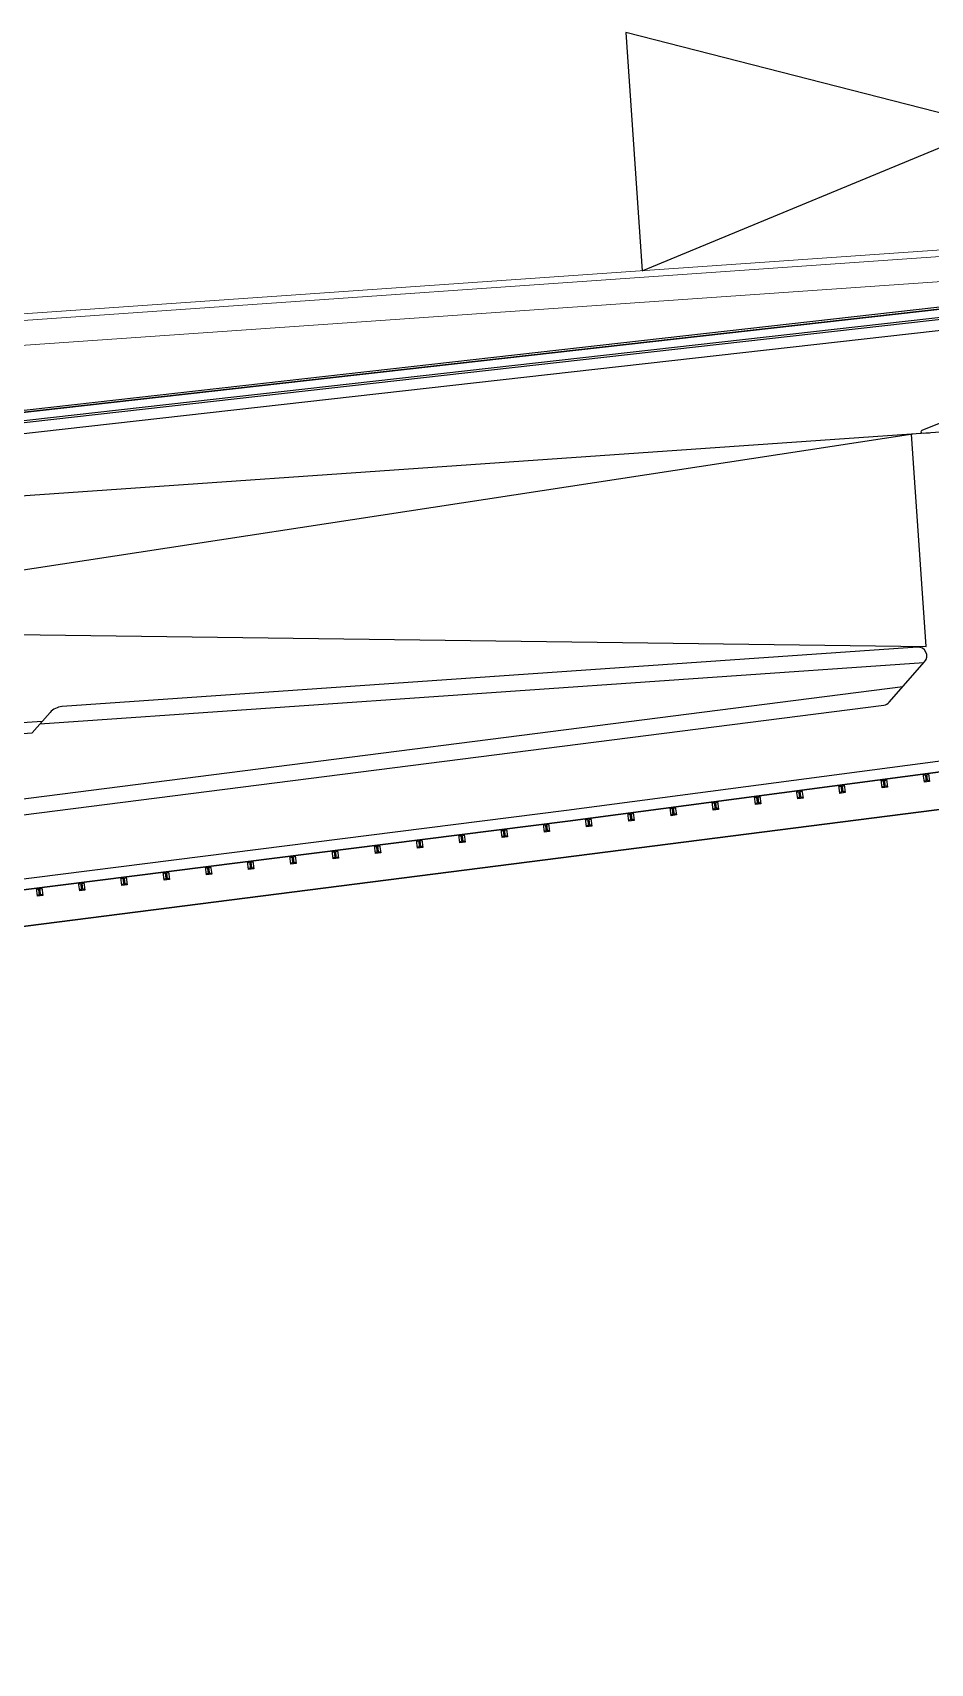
# Model space of a CAD drawing. Header units: millimetres. Extents: x 50357 to 985146, y 723188 to 1803594.
# Drawn here: x 829730.07 to 829755.37, y 817883.95 to 817929.91 of the extents above; entities that cross this region are included whole.
import ezdxf

# ---------------------------------------------------------------- set-up
doc = ezdxf.new("R2010")
doc.units = ezdxf.units.MM
doc.header["$LTSCALE"] = 3
doc.header["$MEASUREMENT"] = 0
for name, color, linetype in [('LWK-GA_WALL', 8, 'Continuous'), ('LWK-MA_PAVING BANDING', 8, 'Continuous'), ('LWK-PROMENADE BALLUSTRADE', 8, 'Continuous'), ('UAJ-00XREF', 7, 'Continuous'), ('UAJ-90.5LAND', 8, 'Continuous')]:
    doc.layers.add(name, color=color, linetype=linetype)
doc.layers.add('UAJ-08META', color=8, linetype='Continuous', lineweight=9)
pattern_1 = [(315, (-2836.0025, 3466.4423), (1.767767, 1.767767), []), (45, (-2836.0025, 3466.4423), (-1.767767, 1.767767), [])]

# ---------------------------------------------------------------- blocks, each defined once
blk = doc.blocks.new('PROMENADE BALLUSTRADE')
at = {"layer": 'LWK-PROMENADE BALLUSTRADE'}
h = blk.add_hatch(dxfattribs=at)
h.set_pattern_fill('_USER', color=8, scale=2.5, angle=-45, double=1, pattern_type=0)
h.set_pattern_definition(pattern_1)
edge = h.paths.add_edge_path()
edge.add_line((-17, 43), (-17, 187))
edge.add_arc((-8, 187), 9, 90, 180, ccw=False)
edge.add_line((-8, 196), (-8, 190))
edge.add_arc((-8, 187), 3, 90, 180)
edge.add_line((-11, 187), (-11, 43))
edge.add_arc((-8, 43), 3, 180, 270)
edge.add_line((-8, 40), (-8, 34))
edge.add_arc((-8, 43), 9, 180, 270, ccw=False)
h = blk.add_hatch(dxfattribs=at)
h.set_pattern_fill('_USER', color=8, scale=2.5, angle=-45, double=1, pattern_type=0)
h.set_pattern_definition(pattern_1)
edge = h.paths.add_edge_path()
edge.add_line((17, 43), (17, 187))
edge.add_arc((8, 187), 9, 0, 90)
edge.add_line((8, 196), (8, 190))
edge.add_arc((8, 187), 3, 0, 90, ccw=False)
edge.add_line((11, 187), (11, 43))
edge.add_arc((8, 43), 3, -90, 0, ccw=False)
edge.add_line((8, 40), (8, 34))
edge.add_arc((8, 43), 9, -90, 0)
blk.add_lwpolyline([(75, 230), (75, 0), (-75, 0), (-75, 230)], close=True, dxfattribs=at)
at = {"layer": 'LWK-PROMENADE BALLUSTRADE', "color": 8}
for points in [[(-32.5, 205), (-67.5, 205)], [(-32.5, 25), (-67.5, 25)], [(-50, 187.5), (-50, 222.5)], [(-50, 7.5), (-50, 42.5)], [(67.5, 205), (32.5, 205)], [(67.5, 25), (32.5, 25)], [(50, 187.5), (50, 222.5)], [(50, 7.5), (50, 42.5)]]:
    blk.add_lwpolyline(points, dxfattribs=at)
at = {"layer": 'LWK-PROMENADE BALLUSTRADE'}
for points in [[(-5, 43, -1), (-11, 43), (-11, 187, -1), (-5, 187)], [(11, 187, 1), (5, 187), (5, 43, 1), (11, 43)]]:
    blk.add_lwpolyline(points, format="xyb", close=True, dxfattribs=at)
at = {"layer": 'LWK-PROMENADE BALLUSTRADE', "color": 8}
for centre in [(-50, 205), (-50, 25), (50, 205), (50, 25)]:
    blk.add_circle(centre, 12.5, dxfattribs=at)
blk = doc.blocks.new('3A35X-MAGP-P-LD-00-0')
at = {"layer": 'LWK-GA_WALL', "lineweight": 30, "ltscale": 0.5}
blk.add_line((834552316, 817918426), (834575926, 817921450), dxfattribs=at)
at = {"layer": 'LWK-GA_WALL', "ltscale": 0.5, "elevation": 4047}
blk.add_lwpolyline([(834647011, 817931894), (834636163, 817930508), (834621889, 817928712), (834608683, 817926959), (834590467, 817924721), (834569539, 817921947), (834552150, 817919745), (834551322, 817919445), (834529685, 817911079), (834518657, 817906847), (834506366, 817902183), (834496343, 817898357), (834485453, 817894209), (834473244, 817889480), (834460256, 817884558), (834451189, 817881116), (834434617, 817874777)], dxfattribs=at)
at = {"layer": 'LWK-GA_WALL', "lineweight": 30, "ltscale": 0.5, "elevation": 4047}
blk.add_lwpolyline([(834647049, 817931596), (834636200, 817930210), (834621928, 817928414), (834608721, 817926661), (834590505, 817924424), (834569578, 817921650), (834552220, 817919452), (834551427, 817919164), (834529793, 817910799), (834518764, 817906567), (834506473, 817901903), (834496450, 817898077), (834485560, 817893929), (834473351, 817889200), (834460362, 817884277), (834451296, 817880835), (834434724, 817874497)], dxfattribs=at)
at = {"layer": 'LWK-GA_WALL', "lineweight": 30, "ltscale": 0.5}
blk.add_lwpolyline([(834651432, 817931120), (834575926, 817921450)], dxfattribs=at)
at = {"layer": 'LWK-MA_PAVING BANDING', "ltscale": 0.5, "elevation": 0, "flags": 128}
blk.add_lwpolyline([(834647500, 817940768), (834606746, 817935156), (834606396, 817937149), (834606072, 817937094, 0.157628), (834604979, 817936514), (834604215, 817935777, -0.176318), (834600278, 817934024), (834579253, 817932554), (834543070, 817930025)], format="xyb", dxfattribs=at)
at = {"layer": 'LWK-MA_PAVING BANDING', "ltscale": 0.5, "elevation": 0}
blk.add_lwpolyline([(834542771, 817930001), (834542733, 817930538), (834549096, 817932593), (834582963, 817936422)], dxfattribs=at)
at = {"layer": 'UAJ-08META', "color": 2}
for points in [[(834542042, 817934895, 11912), (834542743, 817934945, 11915), (834545624, 817935147, 11927), (834551386, 817935550, 11952), (834580197, 817937569, 12075), (834580557, 817937595, 12076), (834580695, 817937604, 12077)], [(834542091, 817934197, 278), (834542792, 817934246, 281), (834545674, 817934448, 293), (834551436, 817934852, 318), (834580246, 817936871, 441), (834580606, 817936896, 442), (834580744, 817936906, 443)]]:
    blk.add_polyline3d(points, dxfattribs=at)
at = {"layer": 'UAJ-08META', "color": 1}
blk.add_polyline3d([(834551242, 817935729, 0), (834580237, 817937761, 0), (834580596, 817937786, 0), (834580659, 817937791, 0)], dxfattribs=at)
at = {"layer": 'UAJ-90.5LAND'}
for points in [[(834571196, 817943870), (834571667, 817937161), (834581515, 817941235), (834571196, 817943870)], [(834554981, 817924706), (834554691, 817924375)]]:
    blk.add_lwpolyline(points, dxfattribs=at)
at = {"layer": 'UAJ-90.5LAND', "elevation": 0}
blk.add_lwpolyline([(834647500, 817940768), (834606746, 817935156), (834606396, 817937149), (834606072, 817937094, 0.157628), (834604979, 817936514), (834604215, 817935777, -0.176318), (834600278, 817934024), (834579253, 817932554), (834543070, 817930025)], format="xyb", dxfattribs=at)
at = {"layer": 'UAJ-90.5LAND', "ltscale": 0.5, "elevation": 0}
for points in [[(834548976, 817932607), (834549086, 817932642), (834582964, 817936473)], [(834548994, 817932550), (834549098, 817932583), (834582970, 817936413)], [(834549033, 817932321), (834549147, 817932357), (834582990, 817936184)]]:
    blk.add_lwpolyline(points, dxfattribs=at)
at = {"layer": 'UAJ-90.5LAND', "elevation": 0}
for points in [[(834543070, 817930025), (834543049, 817930325), (834549160, 817932298), (834582997, 817936124)], [(834543105, 817930028), (834549223, 817932004), (834582668, 817935785)], [(834579293, 817932558), (834543279, 817927034), (834579671, 817926572)], [(834579671, 817926572), (834579253, 817932554)], [(834579607, 817926117), (834554691, 817924375)], [(834552672, 817922071), (834579018, 817925445)]]:
    blk.add_lwpolyline(points, dxfattribs=at)
at = {"layer": 'UAJ-90.5LAND'}
for points in [[(834579759, 817932590), (834579580, 817932577, -0.858811), (834579558, 817932674), (834580189, 817932921)], [(834552748, 817921627), (834578477, 817924922, 0.182943), (834578633, 817925005), (834579628, 817926141, 0.669643), (834579423, 817926555), (834555320, 817924870)]]:
    blk.add_lwpolyline(points, format="xyb", dxfattribs=at)
at = {"layer": 'UAJ-90.5LAND', "elevation": 0}
blk.add_lwpolyline([(834552633, 817924303), (834552352, 817923982), (834554478, 817924131), (834554758, 817924452)], close=True, dxfattribs=at)
at = {"layer": 'UAJ-90.5LAND'}
blk.add_arc((834555353, 817924371), 500, 94.0186, 137.9387, dxfattribs=at)
at = {"layer": 'LWK-PROMENADE BALLUSTRADE', "color": 2}
for p, rotation in [((834578476, 817922829, 4047), 187.5502710899941), ((834579666, 817922987, 4047), 187.5502710899941), ((834576097, 817922514, 4047), 187.5502710899941), ((834577287, 817922672, 4047), 187.5502710899941), ((834572528, 817922041, 4047), 187.5502710899941), ((834573718, 817922199, 4047), 187.5502710899941), ((834574908, 817922356, 4047), 187.5502710899941), ((834568959, 817921571, 4047), 187.2168159248106), ((834570149, 817921726, 4047), 187.5502710899941), ((834571339, 817921883, 4047), 187.5502710899941), ((834565388, 817921119, 4047), 187.2168159248106), ((834566578, 817921270, 4047), 187.2168159248106), ((834567769, 817921421, 4047), 187.2168159248106), ((834561816, 817920667, 4047), 187.2168159248106), ((834563007, 817920818, 4047), 187.2168159248106), ((834564197, 817920968, 4047), 187.2168159248106), ((834557054, 817920064, 4047), 187.2168159248106), ((834558245, 817920215, 4047), 187.2168159248106), ((834559435, 817920365, 4047), 187.2168159248106), ((834560626, 817920516, 4047), 187.2168159248106), ((834554673, 817919762, 4047), 187.2168159248106), ((834555864, 817919913, 4047), 187.2168159248106)]:
    blk.add_blockref('PROMENADE BALLUSTRADE', p, dxfattribs=dict(at, rotation=rotation))

msp = doc.modelspace()

# ---------------------------------------------------------------- block references
at = {"layer": 'UAJ-00XREF', "ltscale": 0.5, "xscale": 0.0009999999999999998, "yscale": 0.0009999999999999998, "zscale": 0.0009999999999999998, "rotation": 359.9752874263863}
msp.add_blockref('3A35X-MAGP-P-LD-00-0', (-5177.1309, 346.0788, -0.0001), dxfattribs=at)

doc.saveas('drawing.dxf')
